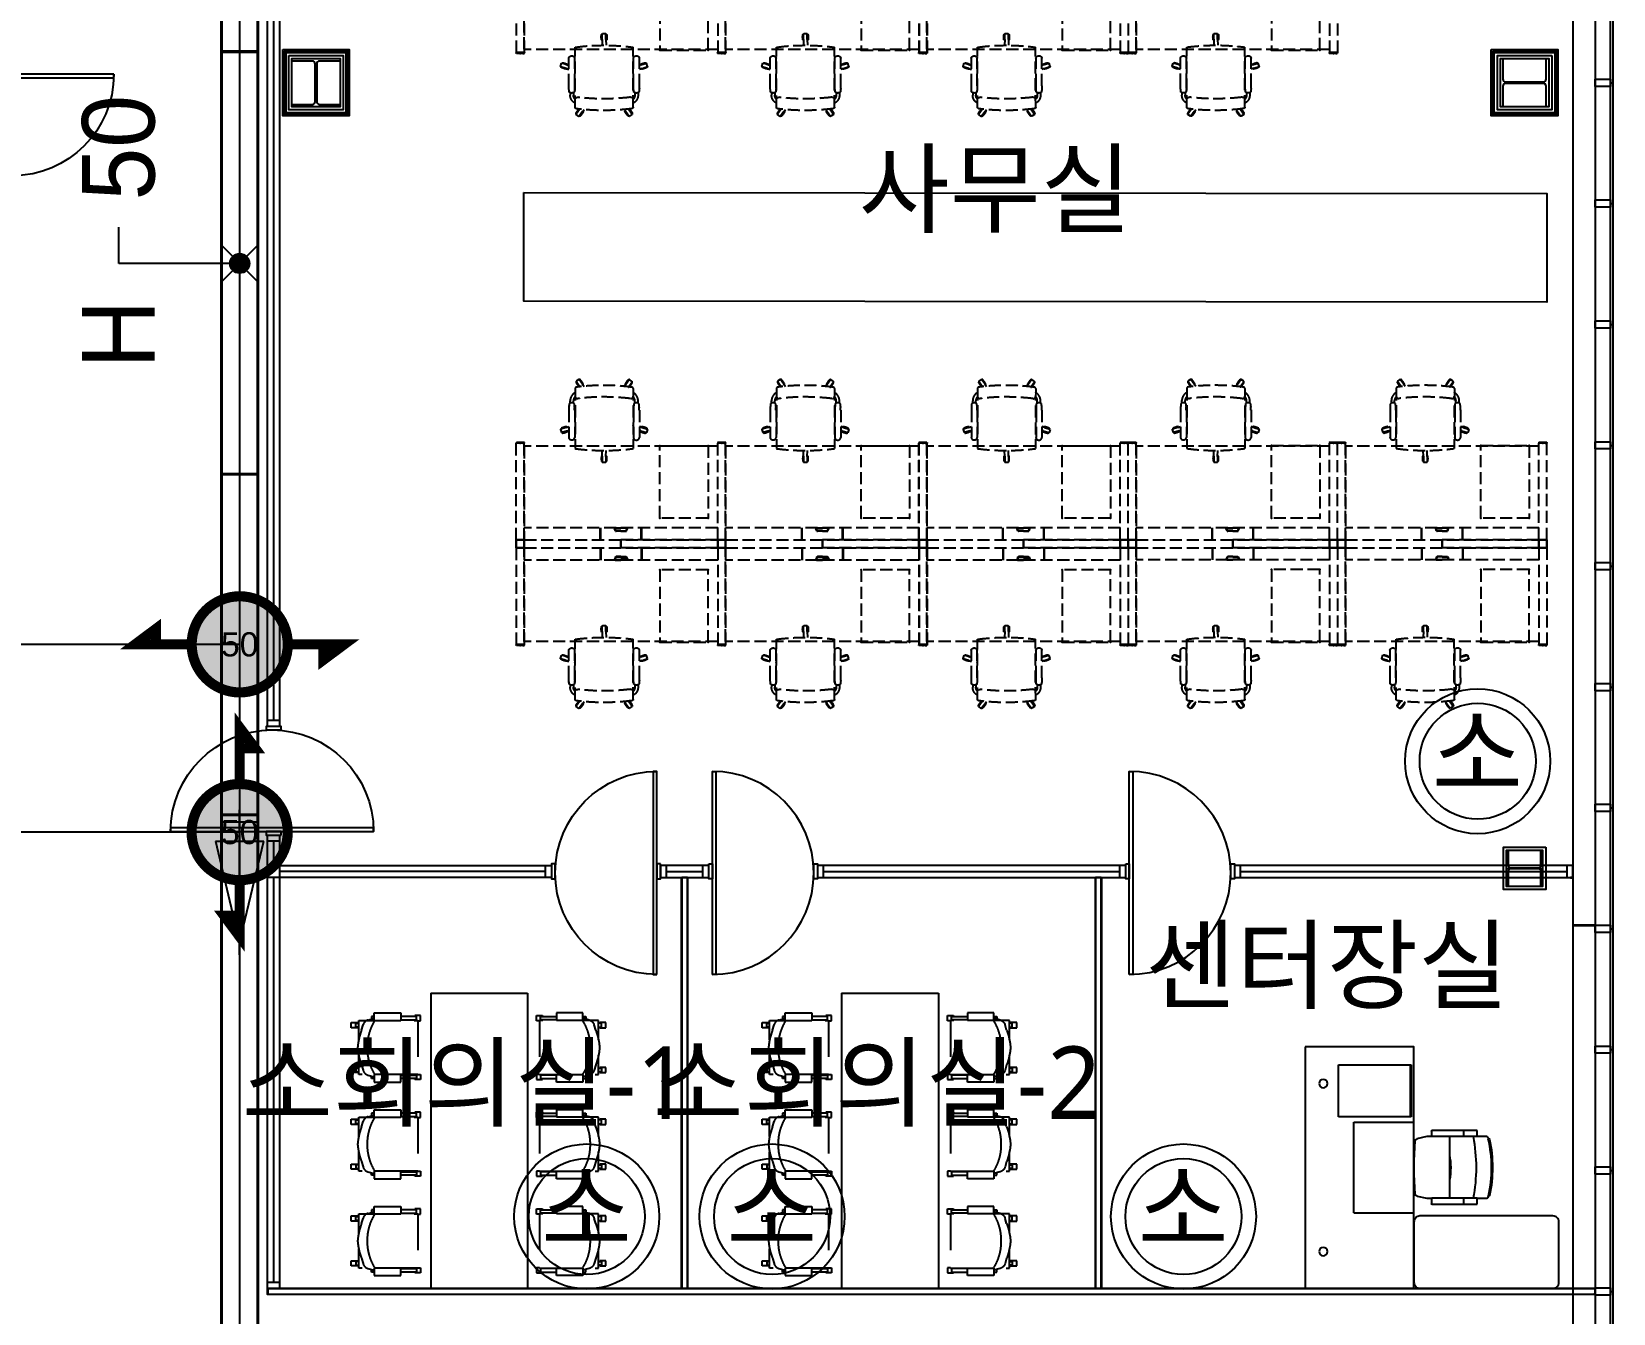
# Model space of a CAD drawing. Header units: millimetres. Extents: x 0 to 168200, y 0 to 118800.
# Drawn here: x 100173 to 113260, y 45743 to 56348 of the extents above; entities that cross this region are included whole.
import ezdxf
from ezdxf import colors
from ezdxf.entities.mleader import LeaderData, LeaderLine
from ezdxf.enums import TextEntityAlignment as Align
from ezdxf.math import Vec2, Vec3

# ---------------------------------------------------------------- set-up
doc = ezdxf.new("R2010")
doc.units = ezdxf.units.MM
doc.header["$LTSCALE"] = 200
for name, pattern in [('CEN-GAUN', [32.2, 30, -1, 0.2, -1]), ('CONTINOUS', [0]), ('DASH', [0.35, 0.25, -0.1]), ('HID', [2.3, 1.5, -0.8]), ('HIDDEN2', [1, 0.5, -0.5]), ('HIDDENX2', [0.75, 0.5, -0.25])]:
    doc.linetypes.add(name, pattern=pattern)
for name, color, linetype in [('BACK', 8, 'Continuous'), ('CEN', 1, 'CEN-GAUN'), ('SF-(TUTUM_P) ZONE', 7, 'Continuous'), ('소화', 1, 'Continuous'), ('투툼_버팀대_이름', 7, 'Continuous'), ('투툼_종방향버팀대', 7, 'Continuous'), ('투툼_횡방향버팀대', 7, 'Continuous')]:
    doc.layers.add(name, color=color, linetype=linetype)
doc.styles.get("Standard").update_dxf_attribs({"font": ''})
doc.styles.add('TutumMLeaderTextStyle', font='', dxfattribs={"height": 200})
doc.styles.add('돋움', font='')
doc.styles.add('스타일1', font='')
doc.styles.get('Standard').set_extended_font_data('Arial')
doc.styles.get('TutumMLeaderTextStyle').set_extended_font_data('Arial')
doc.styles.get('돋움').set_extended_font_data('Dotum')
doc.styles.get('스타일1').set_extended_font_data('Malgun Gothic')

# ---------------------------------------------------------------- blocks, each defined once
blk = doc.blocks.new('FF-횡방향-BRACE')
h = blk.add_hatch(color=254)
h.dxf.hatch_style = 1
h.paths.add_polyline_path([(198.5, 0.4, 1), (-199.2, 0.4, 1)])
at = {"color": 1, "const_width": 42}
for points in [[(-0.4, 346.8), (-0.4, 432.7), (63.6, 346.8)], [(-0.4, -346.1), (-0.4, -432), (-64.4, -346.1)]]:
    blk.add_lwpolyline(points, close=True, dxfattribs=at)
for points in [[(-0.4, 199.2), (-0.4, 432.7), (-0.4, 432.7)], [(-0.4, -198.5), (-0.4, -432), (-0.4, -432)]]:
    blk.add_lwpolyline(points, dxfattribs=at)
at = {"color": 1, "const_width": 42, "elevation": 1}
blk.add_lwpolyline([(-199.2, 0.4, 1), (198.5, 0.4, 1)], format="xyb", close=True, dxfattribs=at)
at = {"color": 18, "true_color": 0x000000}
blk.add_attdef('BORE', text='', height=100, dxfattribs=at).set_placement((-0.4, 0.4), align=Align.MIDDLE_CENTER)
blk = doc.blocks.new('_None')
blk = doc.blocks.new('FF-종방향-BRACE')
h = blk.add_hatch(color=254)
h.dxf.hatch_style = 1
h.paths.add_polyline_path([(0, 198.9, 1), (0, -198.9, 1)])
at = {"color": 5, "const_width": 42}
blk.add_lwpolyline([(0, -198.9, 1), (0, 198.9, 1)], format="xyb", close=True, dxfattribs=at)
for points in [[(-346.5, 0), (-432.4, 0), (-346.5, 64)], [(346.5, 0), (432.4, 0), (346.5, -64)]]:
    blk.add_lwpolyline(points, close=True, dxfattribs=at)
for points in [[(-198.9, 0), (-432.4, 0), (-432.4, 0)], [(198.9, 0), (432.4, 0), (432.4, 0)]]:
    blk.add_lwpolyline(points, dxfattribs=at)
at = {"color": 18, "true_color": 0x000000}
blk.add_attdef('BORE', text='', height=100, dxfattribs=at).set_placement((0, 0), align=Align.MIDDLE_CENTER)
blk = doc.blocks.new('15 임원실')
at = {"layer": 'BACK'}
for p, q in [((1523485, 24980), (1523485, 25061)), ((1523502, 25069), (1523503, 25078)), ((1523977, 25078), (1523978, 25069)), ((1523995, 25061), (1523995, 24980)), ((1523435, 24605), (1523435, 24980)), ((1523435, 24980), (1523485, 24980)), ((1523485, 24866), (1523435, 24866)), ((1523485, 24980), (1523485, 24605)), ((1523995, 24980), (1523995, 24605)), ((1523995, 24980), (1524045, 24980)), ((1524045, 24866), (1523995, 24866)), ((1524045, 24980), (1524045, 24605)), ((1523995, 24750), (1523485, 24750)), ((1523485, 24562), (1523485, 24605)), ((1523995, 24605), (1523995, 24562)), ((1523480, 24600), (1523440, 24600)), ((1523502, 24482), (1523485, 24562)), ((1523995, 24562), (1523977, 24481)), ((1524040, 24600), (1524000, 24600)), ((1523364, 23960), (1523364, 24456)), ((1524114, 23960), (1524114, 24456)), ((1523364, 23960), (1524114, 23960))]:
    blk.add_line(p, q, dxfattribs=at)
at = {"layer": 'BACK', "linetype": 'HIDDENX2', "ltscale": 10}
blk.add_line((1524158, 24428), (1524590, 24428), dxfattribs=at)
at = {"layer": 'BACK', "linetype": 'ByBlock', "ltscale": 300}
blk.add_lwpolyline([(1523289, 24456), (1522789, 24456, -0.414214), (1522739, 24506), (1522739, 25606, -0.414214), (1522789, 25656), (1523289, 25656, -0.414214), (1523339, 25606), (1523339, 24506, -0.414214)], format="xyb", close=True, dxfattribs=at)
at = {"layer": 'BACK'}
blk.add_lwpolyline([(1524739, 23556), (1522739, 23556), (1522739, 24456), (1524739, 24456), (1524739, 23556, -0.1)], format="xyb", dxfattribs=at)
at = {"layer": 'BACK', "linetype": 'HIDDENX2', "ltscale": 10}
blk.add_lwpolyline([(1524158, 23833), (1524590, 23833), (1524590, 24433), (1524158, 24433), (1524158, 23833)], dxfattribs=at)
at = {"layer": 'BACK'}
for centre in [(1523044, 23706), (1524434, 23706)]:
    blk.add_circle(centre, 35, dxfattribs=at)
for centre, radius, start, end in [((1523490, 25061), 5, 102.8019, 179.9696), ((1523557, 24790), 285, 101.1273, 103.7999), ((1523739, 24046), 1050, 76.866, 103.0781), ((1523508, 25077), 5, 101.7309, 172.1216), ((1523739, 23963), 1143, 78.2124, 101.7317), ((1523972, 25077), 5, 7.8224, 78.2135), ((1523923, 24789), 285, 76.1443, 78.8166), ((1523990, 25061), 5, 359.9719, 77.1447), ((1523739, 23603), 1367, 79.2186, 100.7255), ((1523739, 24204), 556, 79.0914, 100.8527), ((1523440, 24605), 5, 179.9722, 269.9719), ((1523480, 24605), 5, 269.9722, 359.9719), ((1524000, 24605), 5, 179.972, 269.9721), ((1524040, 24605), 5, 269.972, 359.9721), ((1523521, 24486), 20, 192.0311, 264.9059), ((1523958, 24486), 20, 275.0381, 347.9131), ((1523741, 26948), 2491, 264.906, 275.0381)]:
    blk.add_arc(centre, radius, start, end, dxfattribs=at)
blk = doc.blocks.new('chair55123')
at = {"layer": 'BACK', "linetype": 'HID'}
for p, q in [((-207, 498), (-207, 550)), ((-207, 550), (-164, 550)), ((-164, 550), (-164, 498)), ((164, 498), (164, 550)), ((164, 550), (207, 550)), ((207, 550), (207, 498)), ((-228, 412), (-242, 359)), ((-224, 0), (-224, 488)), ((-224, 488), (-64, 488)), ((-201, 498), (-207, 498)), ((-170, 512), (-201, 512)), ((-201, 512), (-201, 488)), ((-143, 465), (-187, 452)), ((-170, 488), (-170, 512)), ((-164, 498), (-170, 498)), ((64, 488), (224, 488)), ((143, 465), (187, 452)), ((170, 498), (164, 498)), ((170, 488), (170, 512)), ((170, 512), (201, 512)), ((201, 512), (201, 488)), ((207, 498), (201, 498)), ((224, 488), (224, 0)), ((228, 412), (242, 359)), ((-224, 359), (-286, 359)), ((-286, 359), (-286, 140)), ((-257, 359), (-257, 383)), ((-257, 383), (-235, 383)), ((-224, 140), (-224, 359)), ((224, 359), (286, 359)), ((224, 359), (224, 140)), ((257, 383), (235, 383)), ((257, 359), (257, 383)), ((286, 359), (286, 140)), ((-286, 140), (-224, 140)), ((-257, 9), (-257, 140)), ((-229, 140), (-229, 9)), ((286, 140), (224, 140)), ((229, 140), (229, 9)), ((257, 9), (257, 140)), ((-265, -24), (-265, 24)), ((-265, 24), (-257, 24)), ((-229, 9), (-257, 9)), ((-229, 24), (-224, 24)), ((224, 0), (-224, 0)), ((-222, 0), (-222, -24)), ((222, 0), (222, -24)), ((229, 24), (224, 24)), ((229, 9), (257, 9)), ((265, 24), (257, 24)), ((265, -24), (265, 24)), ((-222, -24), (-265, -24)), ((222, -24), (265, -24))]:
    blk.add_line(p, q, dxfattribs=at)
for centre, radius, start, end in [((-174, 398), 55.3, 103.6632, 165.0419), ((-6, 9), 409, 89.1019, 122.2471), ((41, -15), 514, 94.5746, 110.9728), ((-41, -15), 514, 69.0272, 85.4254), ((6, 9), 409, 57.7529, 90.8981), ((174, 398), 55.3, 14.9581, 76.3368)]:
    blk.add_arc(centre, radius, start, end, dxfattribs=at)
blk = doc.blocks.new('D-900_IN')
at = {"layer": 'BACK'}
for points in [[(30, -915), (30, 765), (60, 765), (60, -915)], [(0, 0), (30, 0), (30, -125), (0, -125)], [(870, 0), (900, 0), (900, -125), (870, -125)]]:
    blk.add_lwpolyline(points, close=True, dxfattribs=at)
for centre, start, end in [((29, -76), 0.0548, 89.9452), ((29, -74), 270.0548, 359.9452)]:
    blk.add_arc(centre, 841, start, end, dxfattribs=at)
blk = doc.blocks.new('2층 창문-1')
at = {"layer": 'BACK', "linetype": 'Continuous'}
blk.add_line((281285, 62930), (281285, 42615), dxfattribs=at)
at = {"layer": 'BACK', "linetype": 'Continuous', "ltscale": 2}
for p, q in [((281410, 42489), (281410, 62930)), ((281434, 42465), (281434, 62900))]:
    blk.add_line(p, q, dxfattribs=at)
at = {"layer": 'BACK'}
for p, q in [((281411, 55900), (281435, 55900)), ((281411, 54900), (281435, 54900)), ((281411, 53900), (281435, 53900)), ((281411, 52900), (281435, 52900)), ((281411, 51900), (281435, 51900)), ((281411, 50900), (281435, 50900)), ((281411, 49900), (281435, 49900)), ((281411, 48900), (281435, 48900)), ((281411, 47900), (281435, 47900)), ((281411, 46900), (281435, 46900)), ((281411, 45900), (281435, 45900))]:
    blk.add_line(p, q, dxfattribs=at)
for points in [[(281285, 55870), (281285, 55930), (281411, 55930), (281411, 55870)], [(281285, 54870), (281285, 54930), (281411, 54930), (281411, 54870)], [(281285, 53870), (281285, 53930), (281411, 53930), (281411, 53870)], [(281285, 52870), (281285, 52930), (281411, 52930), (281411, 52870)], [(281285, 51870), (281285, 51930), (281411, 51930), (281411, 51870)], [(281285, 50870), (281285, 50930), (281411, 50930), (281411, 50870)], [(281285, 49870), (281285, 49930), (281411, 49930), (281411, 49870)], [(281285, 48870), (281285, 48930), (281411, 48930), (281411, 48870)], [(281285, 47870), (281285, 47930), (281411, 47930), (281411, 47870)], [(281285, 46870), (281285, 46930), (281411, 46930), (281411, 46870)], [(281285, 45870), (281285, 45930), (281411, 45930), (281411, 45870)]]:
    blk.add_lwpolyline(points, close=True, dxfattribs=at)
blk = doc.blocks.new('책상')
at = {"layer": 'BACK', "linetype": 'DASH', "ltscale": 2}
for p, q in [((-380, 1321), (-380, 823)), ((-349, 1395), (-370, 1380)), ((-343, 1338), (-370, 1377)), ((-369, 1374), (-370, 1373)), ((-318, 1356), (-346, 1394)), ((-344, 1392), (-343, 1393)), ((-343, 1339), (-340, 1335)), ((-319, 1357), (-305, 1338)), ((-315, 1352), (-314, 1352)), ((40, 1356), (26, 1338)), ((35, 1352), (36, 1351)), ((39, 1356), (67, 1394)), ((64, 1339), (61, 1334)), ((61, 1333), (61, 1333)), ((66, 1392), (64, 1393)), ((64, 1338), (92, 1376)), ((91, 1379), (70, 1394)), ((90, 1374), (91, 1373)), ((101, 1320), (100, 823)), ((-420, 1199), (-420, 1219)), ((-394, 1199), (-394, 1219)), ((114, 1199), (114, 1219)), ((141, 1199), (141, 1218)), ((-431, 1142), (-431, 914)), ((-383, 1142), (-383, 914)), ((104, 1142), (104, 914)), ((152, 1142), (152, 914)), ((-500, 981), (-492, 956)), ((-453, 998), (-499, 984)), ((-496, 985), (-496, 986)), ((-444, 970), (-489, 955)), ((-486, 956), (-486, 955)), ((-454, 998), (-431, 1006)), ((-448, 1000), (-448, 1001)), ((-445, 969), (-431, 973)), ((-439, 970), (-439, 971)), ((174, 998), (152, 1006)), ((165, 969), (152, 973)), ((159, 970), (159, 971)), ((164, 969), (210, 955)), ((168, 1000), (169, 1000)), ((174, 998), (219, 983)), ((207, 955), (206, 954)), ((220, 981), (212, 956)), ((216, 984), (216, 985)), ((-866, 874), (-866, 868)), ((-866, 871), (-866, 868)), ((-800, 867), (-866, 867)), ((-866, 67), (-866, 867)), ((-800, 874), (-865, 874)), ((-800, 867), (-865, 867)), ((-813, 874), (-800, 874)), ((-813, 867), (-800, 867)), ((-800, 874), (-800, 868)), ((-800, 868), (-800, 871)), ((-800, 67), (-800, 867)), ((-798, 842), (-800, 840)), ((-800, 842), (-800, 842)), ((-800, 840), (-800, 69)), ((798, 842), (-798, 842)), ((-155, 758), (-156, 807)), ((-125, 758), (-123, 807)), ((320, 248), (320, 846)), ((321, 847), (719, 847)), ((720, 846), (720, 248)), ((800, 840), (798, 842)), ((800, 874), (800, 868)), ((800, 871), (800, 868)), ((865, 867), (800, 867)), ((866, 867), (800, 867)), ((800, 67), (800, 867)), ((800, 69), (800, 840)), ((865, 874), (800, 874)), ((852, 867), (865, 867)), ((852, 874), (865, 874)), ((866, 874), (866, 868)), ((866, 868), (866, 871)), ((866, 67), (866, 867)), ((-155, 715), (-157, 715)), ((-155, 765), (-156, 765)), ((-155, 759), (-155, 712)), ((-153, 710), (-127, 710)), ((-124, 765), (-125, 765)), ((-125, 759), (-125, 712)), ((-125, 715), (-123, 715)), ((800, 167), (-800, 167)), ((-171, 67), (-171, 167)), ((-168, 67), (-168, 167)), ((-46, 142), (-53, 160)), ((-43, 144), (-50, 161)), ((-49, 167), (0, 167)), ((-49, 164), (0, 164)), ((0, 142), (-41, 142)), ((0, 139), (-41, 139)), ((49, 167), (0, 167)), ((49, 164), (0, 164)), ((0, 142), (41, 142)), ((0, 139), (41, 139)), ((43, 144), (50, 161)), ((46, 142), (53, 160)), ((168, 67), (168, 167)), ((171, 67), (171, 167)), ((719, 247), (321, 247)), ((-800, 67), (-866, 67)), ((-866, 66), (-866, 2)), ((-801, 67), (-865, 67)), ((-865, 1), (-801, 1)), ((-800, 69), (-798, 67)), ((-800, 67), (798, 67)), ((-800, 67), (0, 67)), ((-800, 1), (-800, 67)), ((-800, 2), (-800, 66)), ((-800, 1), (0, 1)), ((0, 1), (0, 67)), ((800, 67), (0, 67)), ((0, 67), (0, 1)), ((800, 1), (0, 1)), ((798, 67), (800, 69)), ((866, 67), (800, 67)), ((800, 67), (800, 1)), ((800, 66), (800, 2)), ((865, 67), (801, 67)), ((801, 1), (865, 1)), ((866, 2), (866, 66))]:
    blk.add_line(p, q, dxfattribs=at)
for centre, radius, start, end in [((-370, 1321), 10, 97.3015, 179.9563), ((-367, 1370), 5, 125.9563, 208.4533), ((-369, 1378), 2, 125.9563, 215.9563), ((-239, 1439), 150, 208.4533, 224.2456), ((-142, -454), 1800, 82.5233, 97.3015), ((-348, 1393), 2, 35.9563, 125.9563), ((-340, 1389), 5, 43.4593, 125.9563), ((-446, 1289), 150, 27.6026, 43.4593), ((-317, 1356), 5, 305.9563, 27.6026), ((38, 1356), 5, 152.31, 233.9563), ((167, 1288), 150, 136.4533, 152.31), ((62, 1388), 5, 53.9563, 136.4533), ((64, 1337), 5, 233.9563, 315.6026), ((69, 1393), 2, 53.9563, 143.9563), ((-39, 1438), 150, 315.6026, 331.4593), ((90, 1378), 2, 323.9563, 53.9563), ((88, 1369), 5, 331.4593, 53.9563), ((91, 1320), 10, 359.9563, 82.5233), ((-135, 1153), 296, 174.6812, 177.7662), ((-312, 1169), 119, 167.3904, 174.6812), ((-407, 1168), 33.8, 53.3451, 126.5675), ((-426, 1195), 1.23, 160.7708, 167.3904), ((-344, 1219), 76.3, 118.1096, 179.9563), ((-344, 1219), 49.7, 136.3721, 179.9563), ((-388, 1195), 1.23, 12.5222, 19.1419), ((-503, 1170), 119, 5.2314, 12.5222), ((-679, 1153), 296, 2.1465, 5.2314), ((-360, 1257), 20, 179.9563, 276.8626), ((-142, -550), 1800, 82.9638, 96.8626), ((81, 1256), 20, 262.9638, 359.9563), ((65, 1219), 76.3, 359.9563, 61.803), ((65, 1219), 49.7, 359.9563, 43.5405), ((400, 1153), 296, 174.6812, 177.7662), ((223, 1169), 119, 167.3904, 174.6812), ((128, 1168), 33.8, 53.3451, 126.5675), ((109, 1195), 1.23, 160.7708, 167.3904), ((147, 1195), 1.23, 12.5222, 19.1419), ((32, 1169), 119, 5.2314, 12.5222), ((-144, 1153), 296, 2.1465, 5.2314), ((155, 1142), 586, 177.7662, 179.9563), ((-970, 1142), 586, 359.9563, 2.1465), ((690, 1141), 586, 177.7662, 179.9563), ((-435, 1142), 586, 359.9563, 2.1465), ((-498, 982), 2, 107.4294, 197.4294), ((-491, 987), 5, 115.4593, 197.9563), ((-429, 856), 150, 99.6026, 115.4593), ((-490, 957), 2, 197.9563, 287.9563), ((-481, 956), 5, 197.9563, 280.4533), ((-508, 1099), 150, 280.4533, 296.31), ((-453, 999), 5, 17.9563, 99.6026), ((-443, 969), 5, 296.31, 17.9563), ((-354, 931), 89.8, 107.1694, 109.3471), ((-366, 955), 36.8, 112.5897, 118.1829), ((74, 930), 89.8, 70.5655, 72.7432), ((86, 955), 36.8, 61.7297, 67.323), ((164, 968), 5, 161.9563, 243.6026), ((228, 1098), 150, 243.6026, 259.4593), ((173, 999), 5, 80.31, 161.9563), ((149, 856), 150, 64.4533, 80.31), ((201, 956), 5, 259.4593, 341.9563), ((210, 956), 2, 251.9563, 341.9563), ((212, 987), 5, 341.9563, 64.4533), ((218, 981), 2, 342.4832, 72.4832), ((-865, 874), 0.5, 89.9999, 179.9999), ((-865, 868), 0.5, 179.9999, 269.9999), ((-800, 874), 0.5, 359.9999, 89.9999), ((-800, 874), 0.5, 359.9999, 89.9999), ((-800, 868), 0.5, 269.9999, 359.9999), ((-800, 868), 0.5, 269.9999, 359.9999), ((-415, 914), 16.8, 179.9563, 206.3863), ((-411, 916), 20.7, 206.3863, 230.1507), ((-409, 919), 24.2, 230.1507, 250.9128), ((-407, 923), 28.7, 250.9128, 269.9563), ((-407, 923), 28.7, 269.9563, 288.9999), ((-406, 919), 24.2, 288.9999, 309.7619), ((-404, 916), 20.7, 309.7619, 333.5264), ((-400, 914), 16.8, 333.5264, 359.9563), ((-140, 2607), 1800, 262.3311, 277.6689), ((120, 914), 16.8, 179.9563, 206.3863), ((124, 915), 20.7, 206.3863, 230.1507), ((126, 918), 24.2, 230.1507, 250.9128), ((128, 922), 28.7, 250.9128, 269.9563), ((128, 922), 28.7, 269.9563, 288.9999), ((129, 918), 24.2, 288.9999, 309.7619), ((131, 915), 20.7, 309.7619, 333.5264), ((135, 914), 16.8, 333.5264, 359.9563), ((321, 846), 1, 90, 180), ((719, 846), 1, 0, 90), ((800, 874), 0.5, 89.9999, 179.9999), ((800, 868), 0.5, 179.9999, 269.9999), ((865, 868), 0.5, 269.9999, 359.9999), ((865, 868), 0.5, 269.9999, 359.9999), ((865, 874), 0.5, 359.9999, 89.9999), ((865, 874), 0.5, 359.9999, 89.9999), ((-13, 739), 150, 171.6026, 187.4593), ((-156, 760), 5, 89.9563, 171.6026), ((-156, 720), 5, 187.4593, 269.9563), ((-153, 712), 2, 179.9563, 269.9563), ((-127, 712), 2, 269.9563, 359.9563), ((-124, 760), 5, 8.31, 89.9563), ((-124, 720), 5, 269.9563, 352.4533), ((-267, 739), 150, 352.4533, 8.31), ((-49, 162), 5, 90, 202.7255), ((-49, 162), 2, 90, 202.7255), ((-41, 144), 5, 202.7255, 270), ((-41, 144), 2, 202.7255, 270), ((41, 144), 2, 270, 337.2745), ((41, 144), 5, 270, 337.2745), ((49, 162), 5, 337.2745, 90), ((49, 162), 2, 337.2745, 90), ((321, 248), 1, 180, 270), ((719, 248), 1, 270, 0), ((-865, 66), 1, 90, 180), ((-865, 2), 1, 180, 270), ((-801, 66), 1, 360, 90), ((-801, 2), 1, 270, 360), ((801, 66), 1, 89.9998, 179.9998), ((801, 2), 1, 179.9998, 269.9998), ((865, 66), 1, 359.9998, 89.9998), ((865, 2), 1, 269.9998, 359.9998)]:
    blk.add_arc(centre, radius, start, end, dxfattribs=at)
for p in [(-833, 874), (-833, 867), (320, 847), (720, 847), (833, 874), (833, 867), (320, 247), (720, 247), (-866, 34), (-833, 67), (-833, 67), (-833, 1), (-800, 67), (-800, 34), (-800, 34), (0, 34), (0, 34), (800, 67), (800, 34), (800, 34), (833, 67), (833, 67), (833, 1), (866, 34)]:
    blk.add_point(p, dxfattribs=at)
blk = doc.blocks.new('S-SC3A')
at = {"layer": 'BACK'}
for points in [[(-175, 175), (175, 175), (175, -175), (-175, -175)], [(-150, 150), (150, 150), (150, -150), (-150, -150)]]:
    blk.add_lwpolyline(points, close=True, dxfattribs=at)
blk.add_lwpolyline([(-150, -150), (-150, -135), (-23, -135, 0.414214), (-5, -117), (-5, 117, 0.414214), (-23, 135), (-150, 135), (-150, 150), (150, 150), (150, 135), (23, 135, 0.414214), (5, 117), (5, -117, 0.414214), (23, -135), (150, -135), (150, -150)], format="xyb", close=True, dxfattribs=at)
blk = doc.blocks.new('S-SC1')
at = {"layer": 'BACK'}
for points in [[(-225, 225), (225, 225), (225, -225), (-225, -225)], [(-200, 200), (200, 200), (200, -200), (-200, -200)]]:
    blk.add_lwpolyline(points, close=True, dxfattribs=at)
blk.add_lwpolyline([(-200, -200), (-200, -179), (-28.5, -179, 0.4142136), (-6.5, -157), (-6.5, 157, 0.4142136), (-28.5, 179), (-200, 179), (-200, 200), (200, 200), (200, 179), (28.5, 179, 0.4142136), (6.5, 157), (6.5, -157, 0.4142136), (28.5, -179), (200, -179), (200, -200)], format="xyb", close=True, dxfattribs=at)
blk = doc.blocks.new('S-SC3')
at = {"layer": 'BACK'}
for points in [[(-225, 225), (225, 225), (225, -225), (-225, -225)], [(-200, 200), (200, 200), (200, -200), (-200, -200)]]:
    blk.add_lwpolyline(points, close=True, dxfattribs=at)
blk.add_lwpolyline([(-200, -200), (-200, -179), (-28.5, -179, 0.4142136), (-6.5, -157), (-6.5, 157, 0.4142136), (-28.5, 179), (-200, 179), (-200, 200), (200, 200), (200, 179), (28.5, 179, 0.4142136), (6.5, 157), (6.5, -157, 0.4142136), (28.5, -179), (200, -179), (200, -200)], format="xyb", close=True, dxfattribs=at)
blk = doc.blocks.new('x-stu-2Fcol')
at = {"layer": 'BACK', "linetype": 'CONTINOUS'}
blk.add_line((70853, -36500), (71153, -36500), dxfattribs=at)
at = {"layer": 'BACK', "ltscale": 3}
blk.add_lwpolyline([(60750, -30250), (61250, -30250), (61250, -29750), (60750, -29750)], close=True, dxfattribs=at)
at = {"layer": 'BACK'}
blk.add_blockref('S-SC1', (61000, -30000), dxfattribs=at)
at = {"layer": 'BACK', "rotation": 270}
for name, p in [('S-SC3', (71000, -30000)), ('S-SC3A', (71000, -36500))]:
    blk.add_blockref(name, p, dxfattribs=at)

msp = doc.modelspace()

# ---------------------------------------------------------------- hatches: boundary and pattern name
at = {"layer": '소화'}
h = msp.add_hatch(color=256, dxfattribs=at)
edge = h.paths.add_edge_path()
edge.add_arc((101894.2, 54430.1), 80, 0, 360)

# ---------------------------------------------------------------- linework, layer by layer
at = {"layer": 'BACK'}
for p, q in [((112925, 62955), (112925, 42840)), ((102175, 62275), (102175, 50650)), ((102175, 49650), (102175, 49450)), ((102175, 49350), (102175, 46000)), ((104425, 49400), (102225, 49400)), ((105425, 49400), (105725, 49400)), ((106725, 49400), (109175, 49400)), ((110175, 49400), (112875, 49400)), ((103475, 48392.4), (103475, 45950)), ((103475, 48392.4), (104275, 48392.4)), ((104275, 48392.4), (104275, 45950)), ((106875, 48392.4), (106875, 45950)), ((106875, 48392.4), (107675, 48392.4)), ((107675, 48392.4), (107675, 45950)), ((103475, 45950), (104275, 45950)), ((106875, 45950), (107675, 45950))]:
    msp.add_line(p, q, dxfattribs=at)
for points in [[(102125, 62325), (102225, 62325), (102225, 50600), (102125, 50600)], [(102250, 56200), (102800, 56200), (102800, 55650), (102250, 55650)], [(102262.5, 56187.5), (102787.5, 56187.5), (102787.5, 55662.5), (102262.5, 55662.5)], [(102275, 56175), (102775, 56175), (102775, 55675), (102275, 55675)], [(112250, 56200), (112800, 56200), (112800, 55650), (112250, 55650)], [(112262.5, 56187.5), (112787.5, 56187.5), (112787.5, 55662.5), (112262.5, 55662.5)], [(112275, 56175), (112775, 56175), (112775, 55675), (112275, 55675)], [(104244.9, 55017.7), (112709.4, 55009.1), (112709.4, 54109.1), (104244.9, 54117.7)], [(102125, 50650), (102225, 50650), (102225, 50600), (102125, 50600)], [(102125, 49700), (102225, 49700), (102225, 49650), (102125, 49650)], [(102125, 49700), (102225, 49700), (102225, 45950), (102125, 45950)], [(102225, 49450), (102225, 49350), (102125, 49350), (102125, 49450)], [(104475, 49450), (104475, 49350), (102125, 49350), (102125, 49450)], [(104475, 49450), (104475, 49350), (104425, 49350), (104425, 49450)], [(105375, 49450), (105375, 49350), (105425, 49350), (105425, 49450)], [(105375, 49450), (105375, 49350), (105775, 49350), (105775, 49450)], [(105725, 49450), (105725, 49350), (105775, 49350), (105775, 49450)], [(106675, 49450), (106675, 49350), (106725, 49350), (106725, 49450)], [(106675, 49450), (106675, 49350), (109225, 49350), (109225, 49450)], [(109175, 49450), (109175, 49350), (109225, 49350), (109225, 49450)], [(110125, 49450), (110125, 49350), (110175, 49350), (110175, 49450)], [(110125, 49450), (110125, 49350), (112925, 49350), (112925, 49450)], [(112875, 49450), (112875, 49350), (112925, 49350), (112925, 49450)], [(112905, 49350), (112905, 49347), (112925, 49347), (112925, 48952), (113107, 48952), (113107, 48932), (113110, 48932), (113110, 48955), (112928, 48955), (112928, 49350), (112905, 49350)], [(102125, 46000), (102225, 46000), (102225, 45950), (102125, 45950)]]:
    msp.add_lwpolyline(points, close=True, dxfattribs=at)
for points in [[(105600, 45950), (105550, 45950), (105550, 49350), (105600, 49350), (105600, 45950)], [(109025, 45950), (108975, 45950), (108975, 49350), (109025, 49350), (109025, 45950)], [(102125, 45950), (108975, 45950)], [(113109.4, 45950), (113109.4, 45900), (102125, 45900), (102125, 45950), (113109.4, 45950)]]:
    msp.add_lwpolyline(points, dxfattribs=at)
at = {"layer": 'BACK', "ltscale": 253}
for points in [[(105590, 45950), (105590, 45951.6), (105598.4, 45951.6), (105598.4, 49348.4), (105551.6, 49348.4), (105551.6, 45951.6), (105560, 45951.6), (105560, 45950)], [(109015, 45950), (109015, 45951.6), (109023.4, 45951.6), (109023.4, 49348.4), (108976.6, 49348.4), (108976.6, 45951.6), (108985, 45951.6), (108985, 45950)], [(113109.4, 45940), (113107.8, 45940), (113107.8, 45948.4), (102126.6, 45948.4), (102126.6, 45901.6), (113107.8, 45901.6), (113107.8, 45910), (113109.4, 45910)]]:
    msp.add_lwpolyline(points, dxfattribs=at)
at = {"layer": 'CEN', "linetype": 'HID', "ltscale": 3}
for centre in [(99402.9, 60165), (109365, 39047.9)]:
    msp.add_circle(centre, 25000, dxfattribs=at)
at = {"layer": 'SF-(TUTUM_P) ZONE', "color": 2, "linetype": 'HIDDEN2', "ltscale": 2, "const_width": 25}
for points in [[(101894.2, 60487.2), (101894.2, 60487.2), (102044.2, 60487.2), (102044.2, 52687.2), (101894.2, 52687.2), (101894.2, 52687.2), (101744.2, 52687.2), (101744.2, 60487.2), (101894.2, 60487.2)], [(101894.2, 60487.2), (101894.2, 60487.2), (102044.2, 60487.2), (102044.2, 56182.2), (101894.2, 56182.2), (101894.2, 56182.2), (101744.2, 56182.2), (101744.2, 60487.2), (101894.2, 60487.2)], [(101894.2, 56182.2), (101894.2, 56182.2), (102044.2, 56182.2), (102044.2, 43268), (101894.2, 43268.2), (101894.2, 43268), (101744.2, 43268), (101744.2, 56182.2), (101894.2, 56182.2)], [(101894.2, 52687.2), (101894.2, 52687.2), (102044.2, 52687.2), (102044.2, 49868.2), (101894.2, 49868.2), (101894.2, 49868.2), (101744.2, 49868.2), (101744.2, 52687.2), (101894.2, 52687.2)], [(101894.2, 49868), (101894.2, 49868), (102044.2, 49868), (102044.2, 43268), (101894.2, 43268), (101894.2, 43268), (101744.2, 43268), (101744.2, 49868), (101894.2, 49868)]]:
    msp.add_lwpolyline(points, dxfattribs=at)
at = {"layer": '소화'}
for p, q in [((101894.2, 60487.2), (101894.2, 43268)), ((100894.2, 54430.1), (100894.2, 54730.1)), ((101745.7, 54578.6), (102042.7, 54281.6)), ((102042.7, 54578.6), (101745.7, 54281.6)), ((101894.2, 54430.1), (100894.2, 54430.1)), ((101894.2, 48710.1), (101894.2, 49910.1)), ((101734.2, 49810.1), (102054.2, 49810.1)), ((101694.2, 49649.8), (101894.2, 48810.1)), ((101694.2, 49649.8), (102094.2, 49649.8)), ((101894.2, 48810.1), (102094.2, 49649.8))]:
    msp.add_line(p, q, dxfattribs=at)
for centre, radius in [((101894.2, 54430.1), 80), ((112137.5, 50311.7), 600), ((112137.5, 50311.7), 480), ((104766.4, 46544.6), 600), ((106299.4, 46544.6), 600), ((109703.3, 46544.6), 600), ((104766.4, 46544.6), 480), ((106299.4, 46544.6), 480), ((109703.3, 46544.6), 480)]:
    msp.add_circle(centre, radius, dxfattribs=at)

# ---------------------------------------------------------------- block references
at = {"layer": 'BACK'}
for name, p in [('x-stu-2Fcol', (41525, 85925)), ('2층 창문-1', (-168175, 25)), ('책상', (105049.3, 52075.2)), ('책상', (106715.3, 52075.2)), ('책상', (108379.3, 52075.2)), ('책상', (110110.4, 52075.7)), ('책상', (111843.4, 52075.7)), ('D-900_IN', (105775, 49462.5)), ('D-900_IN', (109225, 49462.5))]:
    msp.add_blockref(name, p, dxfattribs=at)
at = {"layer": 'BACK', "xscale": -1}
for name, p, rotation in [('책상', (105049.3, 57041.9), 180), ('책상', (106715.3, 57041.9), 180), ('책상', (108379.3, 57041.9), 180), ('책상', (110110.4, 57042.4), 180), ('D-900_IN', (99937.5, 56025), 89.99999999999991), ('책상', (105049.3, 52143.2), 180), ('책상', (106715.3, 52143.2), 180), ('책상', (108379.3, 52143.2), 180), ('책상', (110110.4, 52143.7), 180), ('책상', (111843.4, 52143.7), 180), ('D-900_IN', (102237.5, 49700), 270), ('chair55123', (104375, 47942.4), 270), ('chair55123', (107775, 47942.4), 270), ('15 임원실', (87154, -1476789.5), 270), ('chair55123', (104375, 47142.4), 270), ('chair55123', (107775, 47142.4), 270), ('chair55123', (104375, 46342.4), 270), ('chair55123', (107775, 46342.4), 270)]:
    msp.add_blockref(name, p, dxfattribs=dict(at, rotation=rotation))
msp.add_blockref('D-900_IN', (105375, 49462.5), dxfattribs=at)
at = {"layer": 'BACK', "rotation": 90}
for p in [(103367.3, 47942.4), (106767.3, 47942.4), (103367.3, 47142.4), (106767.3, 47142.4), (103367.3, 46342.4), (106767.3, 46342.4)]:
    msp.add_blockref('chair55123', p, dxfattribs=at)
at = {"layer": '투툼_종방향버팀대', "color": 0}
ref = msp.add_blockref('FF-종방향-BRACE', (101894.2, 49725.2), dxfattribs=dict(at, xscale=2, yscale=2, zscale=2, rotation=270.0000000000004))
ref.add_attrib('BORE', '50', dxfattribs={"layer": '0', "color": 18, "true_color": 0x000000, "height": 200}).set_placement((101894.2, 49725.2), align=Align.MIDDLE_CENTER)
at = {"layer": '투툼_횡방향버팀대', "color": 0}
ref = msp.add_blockref('FF-횡방향-BRACE', (101893.8, 51277.8, -1), dxfattribs=dict(at, xscale=2, yscale=2, zscale=2, rotation=270.0000000000004))
ref.add_attrib('BORE', '50', dxfattribs={"layer": '0', "color": 18, "true_color": 0x000000, "height": 200}).set_placement((101894.5, 51278.6, -1), align=Align.MIDDLE_CENTER)

# ---------------------------------------------------------------- texts
at = {"layer": 'BACK', "style": '스타일1'}
for s, p in [('사무실', (108146.4, 55046.5)), ('센터장실', (110891.5, 48625)), ('소회의실-1', (103767.4, 47651.7)), ('소회의실-2', (107167.4, 47651.7))]:
    msp.add_text(s, height=600, dxfattribs=at).set_placement(p, align=Align.MIDDLE_CENTER)
at = {"layer": '소화', "style": '돋움'}
msp.add_text('50', height=600, rotation=90, dxfattribs=at).set_placement((101190.1, 54951.1))
msp.add_text('H', height=600, rotation=90, dxfattribs=at).set_placement((101190.1, 54128.5), align=Align.RIGHT)
for p in [(111758.3, 50077.9), (104387.2, 46310.7), (105920.1, 46310.7), (109324.1, 46310.7)]:
    msp.add_text('소', height=600, dxfattribs=at).set_placement(p)

# ---------------------------------------------------------------- leaders
at = {"layer": '투툼_버팀대_이름'}
ml = msp.add_multileader_mtext('Standard', dxfattribs=at)
ml.set_content('2층H-H-횡11', color=256, style='TutumMLeaderTextStyle')
ml.set_leader_properties()
ml.set_arrow_properties(name='NONE')
ml.build(insert=Vec2(0, 0))
ml.multileader.update_dxf_attribs({"has_text_frame": 1, "text_left_attachment_type": 2, "text_right_attachment_type": 2, "dogleg_length": 16, "arrow_head_size": 200})
ctx = ml.context
ctx.base_point, ctx.char_height, ctx.arrow_head_size, ctx.landing_gap_size, ctx.plane_origin = Vec3(96394.4, 51277.8, -1), 400, 200, 200, Vec3(95893.8, 51277.8, -1)
ctx.left_attachment, ctx.right_attachment = 2, 2
notes = []
notes.append((ctx, [(0, (1, 1, 0), (99893.8, 51277.8, -1), (-1, 0), 16, [(0, [(101893.8, 51277.8, -1)], 0, [])])]))
ctx.mtext.insert, ctx.mtext.flow_direction = Vec3(96594.4, 51501, -1), 5
ml = msp.add_multileader_mtext('Standard', dxfattribs=at)
ml.set_content('2층H-H-종26', color=256, style='TutumMLeaderTextStyle')
ml.set_leader_properties()
ml.set_arrow_properties(name='NONE')
ml.build(insert=Vec2(0, 0))
ml.multileader.update_dxf_attribs({"has_text_frame": 1, "text_left_attachment_type": 2, "text_right_attachment_type": 2, "dogleg_length": 16, "arrow_head_size": 200})
ctx = ml.context
ctx.base_point, ctx.char_height, ctx.arrow_head_size, ctx.landing_gap_size, ctx.plane_origin = Vec3(96317.8, 49725.2), 400, 200, 200, Vec3(95894.2, 49725.2)
ctx.left_attachment, ctx.right_attachment = 2, 2
notes.append((ctx, [(0, (1, 1, 0), (99894.2, 49725.2), (-1, 0), 16, [(0, [(101894.2, 49725.2)], 0, [])])]))
ctx.mtext.insert, ctx.mtext.flow_direction = Vec3(96517.8, 49947.8), 5
for ctx, leaders in notes:
    for number, flags, end, landing, length, lines in leaders:
        leader = LeaderData()
        leader.index, (leader.has_last_leader_line, leader.has_dogleg_vector, leader.attachment_direction) = number, flags
        leader.last_leader_point, leader.dogleg_vector, leader.dogleg_length = Vec3(end), Vec3(landing), length
        for number, points, colour, breaks in lines:
            line = LeaderLine()
            line.index, line.vertices, line.color, line.breaks = number, Vec3.list(points), colors.encode_raw_color(colour), breaks
            leader.lines.append(line)
        ctx.leaders.append(leader)

doc.saveas('drawing.dxf')
